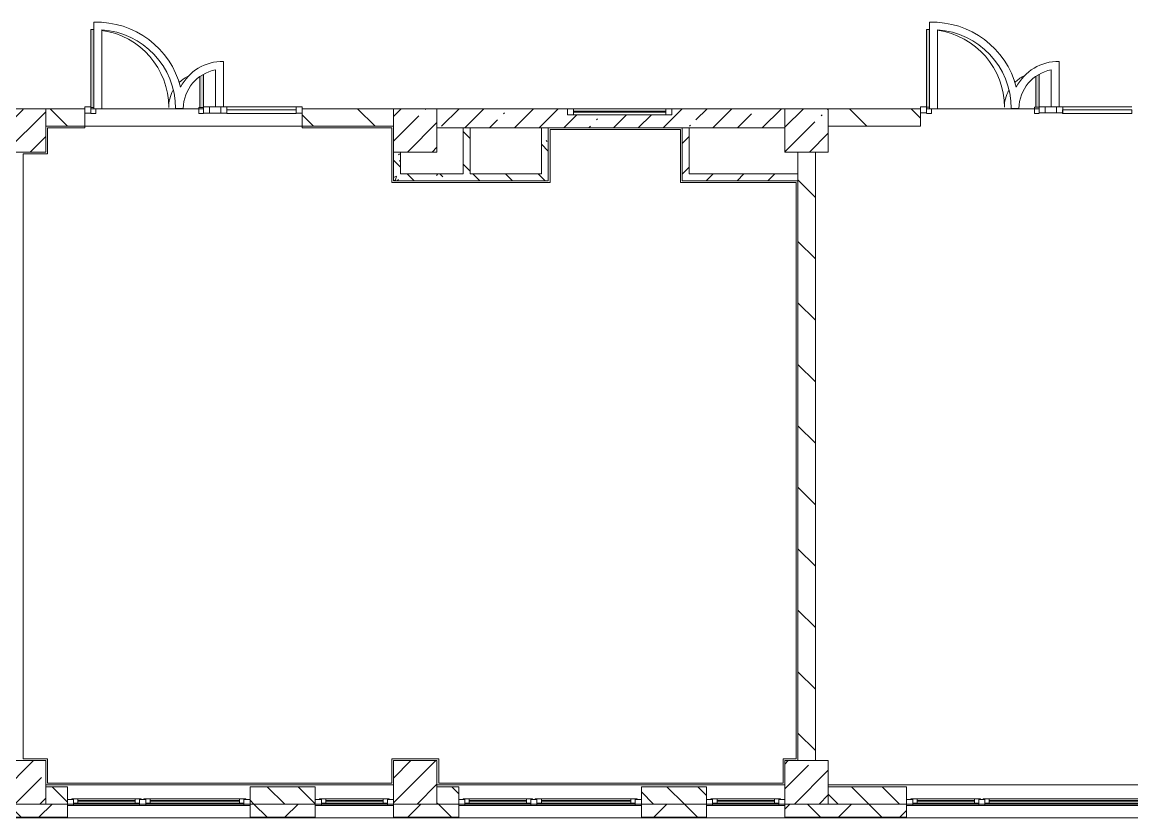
# Model space of a CAD drawing. Header units: millimetres. Extents: x 81469 to 281789, y -8553 to 29000.
# Drawn here: x 200245 to 213005, y -258 to 8895 of the extents above; entities that cross this region are included whole.
import ezdxf

# ---------------------------------------------------------------- set-up
doc = ezdxf.new("R2010")
doc.units = ezdxf.units.MM
for name, color, linetype, lineweight, true_color in [('A-DETL-GENF-3', 7, 'Continuous', 5, 0xaaaaaa), ('A-DOOR-2', 7, 'Continuous', 5, 0xe2e2e2), ('A-DOOR-3', 7, 'Continuous', 5, 0xaaaaaa), ('A-FLOR-3', 7, 'Continuous', 5, 0xaaaaaa), ('I-WALL-4', 7, 'Continuous', 5, 0x787878)]:
    doc.layers.add(name, color=color, linetype=linetype, lineweight=lineweight, true_color=true_color)
for name, color, linetype, lineweight in [('A-GLAZ-3', 7, 'Continuous', 5), ('A-GLAZ-CURT-2', 7, 'Continuous', 5), ('A-GLAZ-CWMG-2', 7, 'Continuous', 5), ('A-WALL', 7, 'Continuous', 9), ('A-WALL-4', 7, 'Continuous', 5), ('I-WALL-2', 7, 'Continuous', 5), ('S-COLS-1', 7, 'Continuous', 5)]:
    doc.layers.add(name, color=color, linetype=linetype, lineweight=lineweight)
pattern_1 = [(45, (152605.2, 0), (-353.5534, 353.5534), []), (135, (152605.2, 0), (-353.5534, -353.5534), [])]
pattern_2 = [(135, (152605.2, 0), (-353.5534, -353.5534), [])]
pattern_3 = [(45, (152605.18, 0), (-176.7767, 176.7767), [])]
pattern_4 = [(135, (152605.2, 0), (-377.171, -377.171), [533.4, -88.9, 17.78, -88.9]), (135, (152605.2, 376.94), (-377.171, -377.171), []), (50, (152605.2, 0), (637.6445, -55.7866), [66.675, -733.425]), (355, (152605.2, 0), (-123.3494, 668.699), [53.34, -586.74]), (100.451, (152658.3, -4.65), (514.299, 612.908), [56.665, -623.315]), (46.184, (152605.2, 177.8), (948.776, -147.15), [100.012, -1100.137]), (96.636, (152684.25, 165.5), (830.909, 865.997), [84.998, -934.973]), (351.184, (152605.2, 177.8), (830.918, 865.988), [80.01, -880.11]), (21, (152694.1, 133.35), (530.6506, -357.9283), [66.675, -733.425]), (326, (152694.1, 133.35), (216.308, 644.6585), [53.34, -586.74]), (71.451, (152738.3, 103.5), (746.9596, 286.724), [56.665, -623.315]), (37.5, (152605.18, 0), (10.8105, 295.9426), [16.764, -562.864, 16.764, -578.866, -588.962]), (37.5, (152605.18, 0), (10.8105, 295.9426), [-1175.258, 16.764, -572.198]), (7.5, (152605.18, 0), (233.8692, 350.6318), [16.764, -322.834, 16.764, -549.529, -224.472]), (7.5, (152605.18, 0), (233.8692, 350.6318), [-905.891, 16.764, -207.708]), (327.5, (152406.94, 0), (474.5678, -20.0513), [16.764, -205.486, 16.764, -676.656, -920.115]), (327.5, (152406.94, 0), (474.5678, -20.0513), [-915.67, 16.764, -903.351]), (317.5, (152318.04, 0), (518.4522, 88.9934), [16.764, -272.161, 16.764, -443.738, -653.415]), (317.5, (152318.04, 0), (518.4522, 88.9934), [-749.427, 16.764, -636.651])]

# ---------------------------------------------------------------- blocks, each defined once
blk = doc.blocks.new('BSC_Колонна _Прямоугольная - 500х500-V6-3_5_3_птичка')
at = {"layer": 'S-COLS-1'}
h = blk.add_hatch(dxfattribs=at)
h.set_pattern_fill('FP_37', color=256, style=0, pattern_type=2)
h.set_pattern_definition([(45, (-47660, -7650), (-285.123, 285.123), []), (45, (-47374.88, -7650), (-285.123, 285.123), [504.031, -100.806, 16.764, -84.042])])
h.paths.add_polyline_path([(-113, -250), (250, -250), (250, 250), (-250, 250), (-250, -250)])
for p, q in [((250, 250), (-250, 250)), ((-250, 250), (-250, -250)), ((250, -250), (250, 250)), ((-250, -250), (250, -250))]:
    blk.add_line(p, q, dxfattribs=at)
blk = doc.blocks.new('BSC_Колонна _Прямоугольная - 500х500-V7-3_5_3_птичка')
at = {"layer": 'S-COLS-1'}
h = blk.add_hatch(dxfattribs=at)
h.set_pattern_fill('FP_38', color=256, style=0, pattern_type=2)
h.set_pattern_definition([(45, (-52160, -7650), (-285.123, 285.123), []), (45, (-51874.88, -7650), (-285.123, 285.123), [504.031, -100.806, 16.764, -84.042])])
h.paths.add_polyline_path([(-250, -250), (250, -250), (250, 250), (-250, 250)])
for p, q in [((250, 250), (-250, 250)), ((-250, 250), (-250, -250)), ((250, -250), (250, 250)), ((-250, -250), (250, -250))]:
    blk.add_line(p, q, dxfattribs=at)
blk = doc.blocks.new('BSC_Колонна _Прямоугольная - 500х500-V13-3_5_3_птичка')
at = {"layer": 'S-COLS-1'}
h = blk.add_hatch(dxfattribs=at)
h.set_pattern_fill('FP_44', color=256, style=0, pattern_type=2)
h.set_pattern_definition([(45, (-47660, -150), (-285.123, 285.123), []), (45, (-47374.88, -150), (-285.123, 285.123), [504.031, -100.806, 16.764, -84.042])])
h.paths.add_polyline_path([(-250, -250), (250, -250), (250, 250), (-250, 250)])
for p, q in [((250, 250), (-250, 250)), ((-250, 250), (-250, -250)), ((250, -250), (250, 250)), ((-250, -250), (250, -250))]:
    blk.add_line(p, q, dxfattribs=at)
blk = doc.blocks.new('BSC_Колонна _Прямоугольная - 500х500-V14-3_5_3_птичка')
at = {"layer": 'S-COLS-1'}
h = blk.add_hatch(dxfattribs=at)
h.set_pattern_fill('FP_45', color=256, style=0, pattern_type=2)
h.set_pattern_definition([(45, (-52160, -150), (-285.123, 285.123), []), (45, (-51874.88, -150), (-285.123, 285.123), [504.031, -100.806, 16.764, -84.042])])
h.paths.add_polyline_path([(-250, -250), (250, -250), (250, 250), (-250, 250)])
for p, q in [((250, 250), (-250, 250)), ((-250, 250), (-250, -250)), ((250, -250), (250, 250)), ((-250, -250), (250, -250))]:
    blk.add_line(p, q, dxfattribs=at)
blk = doc.blocks.new('BSC_Колонна _Прямоугольная - 500х500-V27-3_5_3_птичка')
at = {"layer": 'S-COLS-1'}
h = blk.add_hatch(dxfattribs=at)
h.set_pattern_fill('FP_67', color=256, style=0, pattern_type=2)
h.set_pattern_definition([(45, (-56660, -150), (-285.123, 285.123), []), (45, (-56374.88, -150), (-285.123, 285.123), [504.031, -100.806, 16.764, -84.042])])
h.paths.add_polyline_path([(-250, -250), (250, -250), (250, 250), (-250, 250), (-250, 80)])
for p, q in [((250, 250), (-250, 250)), ((-250, 250), (-250, -250)), ((250, -250), (250, 250)), ((-250, -250), (250, -250))]:
    blk.add_line(p, q, dxfattribs=at)
blk = doc.blocks.new('BSC_Колонна _Прямоугольная - 500х500-V28-3_5_3_птичка')
at = {"layer": 'S-COLS-1'}
h = blk.add_hatch(dxfattribs=at)
h.set_pattern_fill('FP_68', color=256, style=0, pattern_type=2)
h.set_pattern_definition([(45, (-56660, -7650), (-285.123, 285.123), []), (45, (-56374.88, -7650), (-285.123, 285.123), [504.031, -100.806, 16.764, -84.042])])
h.paths.add_polyline_path([(-250, -250), (250, -250), (250, 250), (-250, 250)])
for p, q in [((250, 250), (-250, 250)), ((-250, 250), (-250, -250)), ((250, -250), (250, 250)), ((-250, -250), (250, -250))]:
    blk.add_line(p, q, dxfattribs=at)
blk = doc.blocks.new('120_Окно_СКБ_2Ст - 120_Окно_СКБ_2Ст 3100х2500 _мал_створка слева_ 2-22446355-3_5_3_птичка')
at = {"layer": 'A-GLAZ-3'}
for p, q in [((-1550, -127), (-1550, -57)), ((-1550, -57), (-1480, -57)), ((1550, -57), (-1550, -57)), ((-1480, -127), (-1550, -127)), ((-1550, -127), (-1500, -127)), ((-1480, -127), (-1500, -127)), ((-1500, -127), (-1500, -137)), ((-1480, -57), (-1480, -127)), ((650, -87), (-1480, -87)), ((-1480, -87), (-1480, -127)), ((-1430, -137), (-1430, -87)), ((-1430, -107), (600, -107)), ((600, -117), (-1430, -117)), ((600, -137), (600, -87)), ((650, -127), (650, -57)), ((650, -57), (720, -57)), ((650, -127), (650, -87)), ((720, -127), (650, -127)), ((670, -127), (650, -127)), ((670, -127), (700, -127)), ((670, -137), (670, -127)), ((720, -127), (700, -127)), ((700, -127), (700, -137)), ((720, -57), (720, -127)), ((1480, -87), (720, -87)), ((720, -87), (720, -127)), ((770, -137), (770, -87)), ((770, -107), (1430, -107)), ((1430, -117), (770, -117)), ((1430, -137), (1430, -87)), ((1480, -127), (1480, -57)), ((1480, -57), (1550, -57)), ((1480, -127), (1480, -87)), ((1550, -127), (1480, -127)), ((1500, -127), (1480, -127)), ((1500, -127), (1550, -127)), ((1500, -137), (1500, -127)), ((1550, -57), (1550, -127)), ((-1500, -137), (670, -137)), ((670, -137), (-1500, -137)), ((700, -137), (1500, -137)), ((1500, -137), (700, -137))]:
    blk.add_line(p, q, dxfattribs=at)
blk = doc.blocks.new('120_Окно_СКБ_1Ст - 120_Окно_СКБ_1Ст 900х2500_h_-V37-3_5_3_птичка')
at = {"layer": 'A-GLAZ-3'}
for p, q in [((-450, -127), (-450, -57)), ((-450, -57), (-380, -57)), ((450, -57), (-450, -57)), ((-380, -127), (-450, -127)), ((-450, -127), (-400, -127)), ((-380, -127), (-400, -127)), ((-400, -127), (-400, -137)), ((-380, -57), (-380, -127)), ((380, -87), (-380, -87)), ((-380, -87), (-380, -127)), ((-330, -137), (-330, -87)), ((-330, -107), (330, -107)), ((330, -117), (-330, -117)), ((330, -137), (330, -87)), ((380, -127), (380, -57)), ((380, -57), (450, -57)), ((380, -127), (380, -87)), ((450, -127), (380, -127)), ((400, -127), (380, -127)), ((400, -127), (450, -127)), ((400, -137), (400, -127)), ((450, -57), (450, -127)), ((-400, -137), (400, -137)), ((400, -137), (-400, -137))]:
    blk.add_line(p, q, dxfattribs=at)
blk = doc.blocks.new('120_Окно_СКБ_2Ст - 120_Окно_СКБ_2Ст 2100х2400 _мал створка справа_-22446225-3_5_3_птичка')
at = {"layer": 'A-GLAZ-3'}
for p, q in [((-1050, -127), (-1050, -57)), ((-1050, -57), (-980, -57)), ((1050, -57), (-1050, -57)), ((-980, -127), (-1050, -127)), ((-1050, -127), (-1000, -127)), ((-980, -127), (-1000, -127)), ((-1000, -127), (-1000, -137)), ((-980, -57), (-980, -127)), ((150, -87), (-980, -87)), ((-980, -87), (-980, -127)), ((-930, -137), (-930, -87)), ((-930, -107), (100, -107)), ((100, -117), (-930, -117)), ((100, -137), (100, -87)), ((150, -127), (150, -57)), ((150, -57), (220, -57)), ((150, -127), (150, -87)), ((220, -127), (150, -127)), ((170, -127), (150, -127)), ((170, -127), (200, -127)), ((170, -137), (170, -127)), ((220, -127), (200, -127)), ((200, -127), (200, -137)), ((220, -57), (220, -127)), ((980, -87), (220, -87)), ((220, -87), (220, -127)), ((270, -137), (270, -87)), ((270, -107), (930, -107)), ((930, -117), (270, -117)), ((930, -137), (930, -87)), ((980, -127), (980, -57)), ((980, -57), (1050, -57)), ((980, -127), (980, -87)), ((1050, -127), (980, -127)), ((1000, -127), (980, -127)), ((1000, -127), (1050, -127)), ((1000, -137), (1000, -127)), ((1050, -57), (1050, -127)), ((-1000, -137), (170, -137)), ((170, -137), (-1000, -137)), ((200, -137), (1000, -137)), ((1000, -137), (200, -137))]:
    blk.add_line(p, q, dxfattribs=at)
blk = doc.blocks.new('120_Окно_СКБ_1Ст - 120_Окно_СКБ_1Ст 900х2500_h_-V107-3_5_3_птичка')
at = {"layer": 'A-GLAZ-3'}
for p, q in [((-450, -127), (-450, -57)), ((-450, -57), (-380, -57)), ((450, -57), (-450, -57)), ((-380, -127), (-450, -127)), ((-450, -127), (-400, -127)), ((-380, -127), (-400, -127)), ((-400, -127), (-400, -137)), ((-380, -57), (-380, -127)), ((380, -87), (-380, -87)), ((-380, -87), (-380, -127)), ((-330, -137), (-330, -87)), ((-330, -107), (330, -107)), ((330, -117), (-330, -117)), ((330, -137), (330, -87)), ((380, -127), (380, -57)), ((380, -57), (450, -57)), ((380, -127), (380, -87)), ((450, -127), (380, -127)), ((400, -127), (380, -127)), ((400, -127), (450, -127)), ((400, -137), (400, -127)), ((450, -57), (450, -127)), ((-400, -137), (400, -137)), ((400, -137), (-400, -137))]:
    blk.add_line(p, q, dxfattribs=at)
blk = doc.blocks.new('Прямоугольный импост - 50 x 70 мм-V162-3_5_3_птичка')
at = {"layer": 'A-GLAZ-CWMG-2'}
for p, q in [((-70, 35), (0, 35)), ((-70, -35), (-70, 35)), ((0, 35), (0, -35)), ((0, -35), (-70, -35))]:
    blk.add_line(p, q, dxfattribs=at)
blk = doc.blocks.new('Дверь_Витражная_остекление_ - ДВН_ДАО_Главный вход_1200 в свету-V165-3_5_3_птичка')
at = {"layer": 'A-DOOR-2'}
for points in [[(-647, 30), (-613, 35), (-613, 925), (-647, 922), (-647, 35)], [(607, 30), (647, 35), (647, 410), (607, 378), (607, 35)]]:
    blk.add_hatch(color=256, dxfattribs=at).paths.add_polyline_path(points)
at = {"layer": 'A-DETL-GENF-3'}
for p, q in [((-613, 925), (-647, 925)), ((-647, 925), (-647, 35)), ((607, 385), (607, 30)), ((647, 35), (647, 410)), ((-647, 30), (-613, 30)), ((-613, 30), (-647, 30)), ((-592, -40), (-592, 15)), ((592, -40), (592, 30)), ((592, 30), (647, 30)), ((607, 30), (647, 30)), ((-647, -40), (-592, -40)), ((647, -40), (592, -40))]:
    blk.add_line(p, q, dxfattribs=at)
at = {"layer": 'A-DOOR-3'}
for p, q in [((-647, 925), (-647, 35)), ((647, 410), (647, 35))]:
    blk.add_line(p, q, dxfattribs=at)
for centre, radius, start, end in [((-647, 30), 895, 87.7864, 90), ((-647, 30), 895, 360, 81.929), ((647, 30), 400, 117.1206, 134.5389), ((647, 30), 400, 151.213, 180)]:
    blk.add_arc(centre, radius, start, end, dxfattribs=at)
blk = doc.blocks.new('Системная панель - Стемалит - 40мм-32257327-3_5_3_птичка')
at = {"layer": 'A-GLAZ-CURT-2'}
for p, q in [((65, 35), (-65, 35)), ((-65, 35), (-65, -35)), ((65, -35), (65, 35)), ((-65, -35), (65, -35))]:
    blk.add_line(p, q, dxfattribs=at)
blk = doc.blocks.new('Прямоугольный импост - 50 x 70 мм-31687886-3_5_3_птичка')
at = {"layer": 'A-GLAZ-CWMG-2'}
for p, q in [((-35, 35), (35, 35)), ((-35, -35), (-35, 35)), ((35, 35), (35, -35)), ((35, -35), (-35, -35))]:
    blk.add_line(p, q, dxfattribs=at)
blk = doc.blocks.new('Прямоугольный импост - 50 x 70 мм-31701779-3_5_3_птичка')
at = {"layer": 'A-GLAZ-CWMG-2'}
for p, q in [((0, 35), (-70, 35)), ((-70, 35), (-70, -35)), ((0, -35), (0, 35)), ((-70, -35), (0, -35))]:
    blk.add_line(p, q, dxfattribs=at)
blk = doc.blocks.new('Системная панель - Стекло - 40мм-V167-3_5_3_птичка')
at = {"layer": 'A-GLAZ-CURT-2'}
for p, q in [((397.5, 0), (-397.5, 0)), ((-397.5, 0), (-397.5, -40)), ((397.5, -40), (397.5, 0)), ((-397.5, -40), (397.5, -40))]:
    blk.add_line(p, q, dxfattribs=at)
blk = doc.blocks.new('Прямоугольный импост - 50 x 70 мм-31702100-3_5_3_птичка')
at = {"layer": 'A-GLAZ-CWMG-2'}
for p, q in [((-35, 35), (35, 35)), ((-35, -35), (-35, 35)), ((35, 35), (35, -35)), ((35, -35), (-35, -35))]:
    blk.add_line(p, q, dxfattribs=at)
blk = doc.blocks.new('Прямоугольный импост - 50 x 70 мм-31720914-3_5_3_птичка')
at = {"layer": 'A-GLAZ-CWMG-2'}
blk.add_line((32940, 7920), (32145, 7920), dxfattribs=at)
blk = doc.blocks.new('Дверь_Витражная_остекление_ - ДВН_ДАО_Главный вход_1200 в свету-V168-3_5_3_птичка')
at = {"layer": 'A-DOOR-2'}
for points in [[(-647, 30), (-613, 35), (-613, 925), (-647, 921), (-647, 35)], [(607, 30), (647, 35), (647, 410), (607, 378), (607, 35)]]:
    blk.add_hatch(color=256, dxfattribs=at).paths.add_polyline_path(points)
at = {"layer": 'A-DETL-GENF-3'}
for p, q in [((-613, 925), (-647, 925)), ((-647, 925), (-647, 35)), ((607, 384), (607, 30)), ((647, 35), (647, 410)), ((-647, 30), (-613, 30)), ((-613, 30), (-647, 30)), ((-592, -40), (-592, 14)), ((592, -40), (592, 30)), ((592, 30), (647, 30)), ((607, 30), (647, 30)), ((-647, -40), (-592, -40)), ((647, -40), (592, -40))]:
    blk.add_line(p, q, dxfattribs=at)
at = {"layer": 'A-DOOR-3'}
for p, q in [((-647, 925), (-647, 35)), ((647, 410), (647, 35))]:
    blk.add_line(p, q, dxfattribs=at)
for centre, radius, start, end in [((-647, 30), 895, 87.7864, 90), ((-647, 30), 895, 360, 81.929), ((647, 30), 400, 116.9009, 134.5716), ((647, 30), 400, 151.2391, 180)]:
    blk.add_arc(centre, radius, start, end, dxfattribs=at)
blk = doc.blocks.new('Системная панель - Стекло - 40мм-V169-3_5_3_птичка')
at = {"layer": 'A-GLAZ-CURT-2'}
h = blk.add_hatch(dxfattribs=at)
h.set_pattern_fill('FP_147', color=256, style=0, pattern_type=2)
h.set_pattern_definition([(45, (-60502.5, -7385.7), (-1414.214, 1414.214), [1000, -3000]), (45, (-61502.5, -7885.7), (-1414.214, 1414.214), [3000, -1000]), (45, (-59502.5, -8385.7), (-1414.214, 1414.214), [1000, -3000])])
h.paths.add_polyline_path([(398, -40), (398, 0), (-398, 0), (-398, -40), (-337, -40)])
for p, q in [((398, 0), (-398, 0)), ((-398, 0), (-398, -40)), ((398, -40), (398, 0)), ((-398, -40), (398, -40))]:
    blk.add_line(p, q, dxfattribs=at)
blk = doc.blocks.new('120_Окно_СКБ_1Ст - 120_Окно_СКБ_1Ст 400х1200 EI30-24228621-3_5_3_птичка')
at = {"layer": 'A-GLAZ-3'}
for p, q in [((-600, 40), (-600, 110)), ((-600, 110), (-530, 110)), ((600, 110), (-600, 110)), ((-530, 40), (-600, 40)), ((-600, 40), (600, 40)), ((-530, 110), (-530, 40)), ((530, 80), (-530, 80)), ((530, 70), (-530, 70)), ((530, 40), (530, 110)), ((530, 110), (600, 110)), ((600, 40), (530, 40)), ((600, 110), (600, 40))]:
    blk.add_line(p, q, dxfattribs=at)

msp = doc.modelspace()

# ---------------------------------------------------------------- hatches: boundary and pattern name
at = {"layer": 'A-WALL-4'}
h = msp.add_hatch(dxfattribs=at)
h.set_pattern_fill('FP_58', color=256, style=0, pattern_type=2)
h.set_pattern_definition([(135, (152605.18, 0), (-176.7767, -176.7767), [])])
h.paths.add_polyline_path([(217863.9, -100), (218015.2, -100), (218015.2, 100), (217765.2, 100), (217765.2, -100)])
h.paths.add_polyline_path([(207609.7, -100), (208115.2, -100), (208115.2, 100), (207365.2, 100), (207365.2, -100)])
h.paths.add_polyline_path([(209515.2, -100), (210415.2, -100), (210415.2, 100), (209515.2, 100), (209515.2, -52.2)])
h.paths.add_polyline_path([(216865.2, -100), (216865.2, 100), (216315.2, 100), (216315.2, -100)])
h.paths.add_polyline_path([(214015.2, -100), (214215.2, -100), (214215.2, 100), (214015.2, 100), (214015.2, 42.9)])
h.paths.add_polyline_path([(196423.2, -100), (196915.2, -100), (196915.2, 100), (196015.2, 100), (196015.2, -100)])
h.paths.add_polyline_path([(200765.2, -100), (200765.2, 100), (200515.2, 100), (200515.2, -100)])
h.paths.add_polyline_path([(203615.2, -100), (203615.2, 100), (202865.2, 100), (202865.2, -100)])
h.paths.add_polyline_path([(195265.2, -100), (195515.2, -100), (195515.2, 100), (195265.2, 100)])
h.paths.add_polyline_path([(205015.2, -100), (205265.2, -100), (205265.2, 100), (205015.2, 100), (205015.2, 33.3)])
h.paths.add_polyline_path([(194365.2, -100), (194365.2, 100), (193745.2, 100), (193745.2, -100)])
h.paths.add_polyline_path([(186475.2, -100), (186475.2, 100), (186215.2, 100), (186215.2, -100)])
h.paths.add_polyline_path([(191145.2, -100), (191145.2, 100), (191095.2, 100), (191095.2, -100)])
h.paths.add_polyline_path([(182414.9, -100), (182588, -100), (182588, 100), (182414.9, 100), (182414.9, 55.2)])
h.paths.add_polyline_path([(190595.2, -100), (190595.2, 100), (190028.2, 100), (190028.2, -100)])
h.paths.add_polyline_path([(184304.6, -100), (184715.2, -100), (184715.2, 100), (183488, 100), (183488, -100)])
h.paths.add_polyline_path([(188575.2, -100), (189128.2, -100), (189128.2, 100), (188575.2, 100)])
h.paths.add_polyline_path([(175115.2, -100), (175315.2, -100), (175315.2, 100), (175115.2, 100), (175115.2, 63.6)])
h.paths.add_polyline_path([(177415.2, -100), (178165.2, -100), (178165.2, 100), (177415.2, 100)])
h.paths.add_polyline_path([(168215.2, -100), (168215.2, 100), (167465.2, 100), (167465.2, -100)])
h.paths.add_polyline_path([(174215.2, -100), (174515.2, -100), (174515.2, 100), (174215.2, 100)])
h.paths.add_polyline_path([(169115.2, -100), (169865.2, -100), (169865.2, 100), (169115.2, 100)])
h.paths.add_polyline_path([(172185.9, -100), (173315.2, -100), (173315.2, 100), (171965.2, 100), (171965.2, -100)])
h.paths.add_polyline_path([(179014.9, -100), (179014.9, 100), (178765.2, 100), (178765.2, -100)])
h.paths.add_polyline_path([(159435.2, -100), (160265.2, -100), (160265.2, 100), (159435.2, 100)])
h.paths.add_polyline_path([(163715.2, -100), (163715.2, 100), (162964.9, 100), (162964.9, -100)])
h.paths.add_polyline_path([(164728.3, -100), (164765.2, -100), (164765.2, 100), (164615.2, 100), (164615.2, -100)])
h = msp.add_hatch(dxfattribs=at)
h.set_pattern_fill('FP_60', color=256, style=0, pattern_type=2)
h.set_pattern_definition(pattern_1)
h.paths.add_polyline_path([(207609.7, -250), (208115.2, -250), (208115.2, -100), (207365.2, -100), (207365.2, -250)])
h.paths.add_polyline_path([(209232.3, -250), (209232.3, -100), (209015.2, -100), (209015.2, -250)])
h.paths.add_polyline_path([(196915.2, -250), (196915.2, -100), (195265.2, -100), (195265.2, -250), (196423.2, -250)])
h.paths.add_polyline_path([(200765.2, -250), (200765.2, -100), (200015.2, -100), (200015.2, -250), (200515.2, -250)])
h.paths.add_polyline_path([(193745.2, -250), (194365.2, -250), (194365.2, -100), (193745.2, -100)])
h.paths.add_polyline_path([(205265.2, -250), (205265.2, -100), (204515.2, -100), (204515.2, -250), (204813.1, -250)])
h.paths.add_polyline_path([(202865.2, -250), (203615.2, -250), (203615.2, -100), (202865.2, -100)])
h.paths.add_polyline_path([(184304.6, -250), (184715.2, -250), (184715.2, -100), (183488, -100), (183488, -250)])
h.paths.add_polyline_path([(191645.2, -250), (191645.2, -100), (190028.2, -100), (190028.2, -250), (190830, -250)])
h.paths.add_polyline_path([(185615.2, -250), (186475.2, -250), (186475.2, -100), (185615.2, -100)])
h.paths.add_polyline_path([(188575.2, -250), (189128.2, -250), (189128.2, -100), (188575.2, -100)])
h.paths.add_polyline_path([(182588, -250), (182588, -100), (181814.9, -100), (181814.9, -250), (182440.2, -250)])
h.paths.add_polyline_path([(178711.3, -250), (179014.9, -250), (179014.9, -100), (177415.2, -100), (177415.2, -250), (177779.1, -250)])
h.paths.add_polyline_path([(175115.2, -250), (175315.2, -250), (175315.2, -100), (174215.2, -100), (174215.2, -250), (174982.5, -250)])
h.paths.add_polyline_path([(173315.2, -250), (173315.2, -100), (171965.2, -100), (171965.2, -250), (172185.9, -250)])
h.paths.add_polyline_path([(167465.2, -250), (168215.2, -250), (168215.2, -100), (167465.2, -100)])
h.paths.add_polyline_path([(169865.2, -250), (169865.2, -100), (169115.2, -100), (169115.2, -250), (169389.3, -250)])
h.paths.add_polyline_path([(164615.2, -250), (165365.2, -250), (165365.2, -100), (164615.2, -100)])
h.paths.add_polyline_path([(159435.2, -250), (160864.9, -250), (160864.9, -100), (159435.2, -100)])
h.paths.add_polyline_path([(156335.2, -250), (156335.2, -100), (152345.2, -100), (152345.2, -250), (155406.2, -250)])
h.paths.add_polyline_path([(163715.2, -250), (163715.2, -100), (162964.9, -100), (162964.9, -250)])
h = msp.add_hatch(dxfattribs=at)
h.set_pattern_fill('FP_60', color=256, style=0, pattern_type=2)
h.set_pattern_definition(pattern_1)
h.paths.add_polyline_path([(223265.2, -250), (223265.2, -100), (219665.2, -100), (219665.2, -250), (222524.9, -250)])
h.paths.add_polyline_path([(228305.2, -250), (228305.2, -100), (224165.2, -100), (224165.2, -250), (228118.2, -250)])
h.paths.add_polyline_path([(209515.2, -250), (210415.2, -250), (210415.2, -100), (209232.3, -100), (209232.3, -250), (209474.1, -250)])
h.paths.add_polyline_path([(214015.2, -250), (214215.2, -250), (214215.2, -100), (213515.2, -100), (213515.2, -250)])
h.paths.add_polyline_path([(216315.2, -250), (216865.2, -250), (216865.2, -100), (216315.2, -100)])
h.paths.add_polyline_path([(218515.2, -250), (218765.2, -250), (218765.2, -100), (217765.2, -100), (217765.2, -250), (218015.2, -250)])
at = {"layer": 'I-WALL-2'}
h = msp.add_hatch(dxfattribs=at)
h.set_pattern_fill('FP_59', color=256, style=0, pattern_type=2)
h.set_pattern_definition(pattern_2)
h.paths.add_polyline_path([(203880.9, 7700), (204515.2, 7700), (204515.2, 7900), (203465.2, 7900), (203465.2, 7700)])
h.paths.add_polyline_path([(200515.2, 7700), (200965.2, 7700), (200965.2, 7900), (200515.2, 7900), (200515.2, 7750.3)])
h = msp.add_hatch(dxfattribs=at)
h.set_pattern_fill('FP_56', color=256, style=0, pattern_type=2)
h.set_pattern_definition([(45, (152605.2, 0), (-285.123, 285.123), []), (45, (152890.3, 0), (-285.123, 285.123), [504.031, -100.806, 16.764, -84.042])])
h.paths.add_polyline_path([(209015.2, 7680), (209015.2, 7900), (207715.2, 7900), (207715.2, 7830), (206515.2, 7830), (206515.2, 7900), (205015.2, 7900), (205015.2, 7680), (207915.2, 7680)])
h = msp.add_hatch(dxfattribs=at)
h.set_pattern_fill('FP_59', color=256, style=0, pattern_type=2)
h.set_pattern_definition(pattern_2)
h.paths.add_polyline_path([(213202.9, 7700), (213515.2, 7700), (213515.2, 7900), (213075.2, 7900), (213075.2, 7700)])
h.paths.add_polyline_path([(209515.2, 7700), (210575.2, 7700), (210575.2, 7900), (209515.2, 7900)])
h = msp.add_hatch(dxfattribs=at)
h.set_pattern_fill('FP_61', color=256, style=0, pattern_type=2)
h.set_pattern_definition(pattern_3)
h.paths.add_polyline_path([(207915.2, 7070), (207915.2, 7680), (207835.2, 7680), (207835.2, 7070)])
h = msp.add_hatch(dxfattribs=at)
h.set_pattern_fill('FP_59', color=256, style=0, pattern_type=2)
h.set_pattern_definition(pattern_2)
h.paths.add_polyline_path([(209165.9, 400), (209365.9, 400), (209365.9, 7400), (209165.9, 7400), (209165.9, 808.9)])
h = msp.add_hatch(dxfattribs=at)
h.set_pattern_fill('FP_61', color=256, style=0, pattern_type=2)
h.set_pattern_definition(pattern_3)
h.paths.add_polyline_path([(209165.9, 7070), (209165.9, 7150), (207915.2, 7150), (207915.2, 7070)])
at = {"layer": 'I-WALL-4'}
h = msp.add_hatch(dxfattribs=at)
h.set_pattern_fill('FP_66', color=256, style=0, pattern_type=2)
h.set_pattern_definition(pattern_4)
h.paths.add_polyline_path([(205395.2, 7150), (205395.2, 7680), (205315.2, 7680), (205315.2, 7150)])
h = msp.add_hatch(dxfattribs=at)
h.set_pattern_fill('FP_66', color=256, style=0, pattern_type=2)
h.set_pattern_definition(pattern_4)
h.paths.add_polyline_path([(206295.2, 7150), (206295.2, 7680), (206215.2, 7680), (206215.2, 7150)])
h = msp.add_hatch(dxfattribs=at)
h.set_pattern_fill('FP_66', color=256, style=0, pattern_type=2)
h.set_pattern_definition(pattern_4)
h.paths.add_polyline_path([(204595.2, 7150), (204595.2, 7400), (204515.2, 7400), (204515.2, 7150)])
h = msp.add_hatch(dxfattribs=at)
h.set_pattern_fill('FP_66', color=256, style=0, pattern_type=2)
h.set_pattern_definition(pattern_4)
h.paths.add_polyline_path([(205745.3, 7070), (206295.2, 7070), (206295.2, 7150), (204515.2, 7150), (204515.2, 7070)])

# ---------------------------------------------------------------- linework, layer by layer
at = {"layer": 'A-FLOR-3'}
for p, q in [((201069.2, 8894.4), (201069.2, 7900)), ((201159.2, 7900), (201159.2, 8806.8)), ((210679.2, 8894.4), (210679.2, 7900)), ((210769.2, 7900), (210769.2, 8806.8)), ((202559.3, 7920), (202559.3, 8443.9)), ((212169.3, 7920.7), (212169.3, 8443.9)), ((202469.3, 8346.4), (202469.3, 7920)), ((212079.3, 8346.4), (212079.3, 7920.7)), ((201069.2, 7900), (201159.2, 7900)), ((202007.8, 7903.5), (202097.9, 7903.5)), ((210679.2, 7900), (210645.2, 7900)), ((210679.2, 7900), (210769.2, 7900)), ((211940.2, 7900), (210769.2, 7900)), ((211617.8, 7903.5), (211707.9, 7903.5)), ((200965.2, 7680), (200535.2, 7680)), ((200535.2, 7680), (200535.2, 7380)), ((200965.2, 7700), (200965.2, 7680)), ((203465.2, 7680), (203465.2, 7700)), ((204495.2, 7680), (203465.2, 7680)), ((204495.2, 7050), (204495.2, 7680)), ((207815.2, 7660), (206315.2, 7660)), ((206315.2, 7660), (206315.2, 7050)), ((207815.2, 7050), (207815.2, 7660)), ((200535.2, 7380), (200255.2, 7380)), ((200255.2, 7380), (200255.2, 420)), ((206315.2, 7050), (204495.2, 7050)), ((209145.9, 7050), (207815.2, 7050)), ((209145.9, 420), (209145.9, 7050)), ((200255.2, 420), (200535.2, 420)), ((200535.2, 420), (200535.2, 140)), ((204495.2, 140), (204495.2, 420)), ((204495.2, 420), (205035.2, 420)), ((205035.2, 420), (205035.2, 140)), ((208995.2, 140), (208995.2, 420)), ((208995.2, 420), (209145.9, 420)), ((200535.2, 140), (204495.2, 140)), ((205035.2, 140), (208995.2, 140))]:
    msp.add_line(p, q, dxfattribs=at)
for centre, radius, start, end in [((201102.8, 7900), 995, 14.33829, 91.93805), ((201102.8, 7903.5), 905, 360, 86.42904), ((210712.8, 7900), 995, 14.33829, 91.93805), ((210712.8, 7903.5), 905, 360, 86.42904), ((202551.8, 7900), 544, 89.21005, 153.06648), ((212161.8, 7900), 544, 89.21005, 153.06648), ((202551.8, 7900), 454, 100.46985, 179.55829), ((212161.8, 7900), 454, 100.46985, 179.55829)]:
    msp.add_arc(centre, radius, start, end, dxfattribs=at)
at = {"layer": 'A-WALL'}
for p, q in [((206295.2, 7680), (206215.2, 7680)), ((207915.2, 7680), (207835.2, 7680)), ((209165.9, 7070), (209165.9, 7150)), ((200515.2, -100), (200765.2, -100)), ((202865.2, -100), (203615.2, -100)), ((205015.2, -100), (205265.2, -100)), ((207365.2, -100), (208115.2, -100)), ((209515.2, -100), (210415.2, -100)), ((200015.2, -250), (200765.2, -250)), ((200015.2, -253), (200765.2, -253)), ((202865.2, -250), (203615.2, -250)), ((202865.2, -253), (203615.2, -253)), ((204515.2, -250), (205265.2, -250)), ((204515.2, -253), (205265.2, -253)), ((207365.2, -250), (208115.2, -250)), ((207365.2, -253), (208115.2, -253)), ((209015.2, -250), (210415.2, -250)), ((209015.2, -253), (210415.2, -253))]:
    msp.add_line(p, q, dxfattribs=at)
at = {"layer": 'A-WALL-4'}
for p, q in [((200765.2, 100), (200515.2, 100)), ((200765.2, -258), (200765.2, 100)), ((203615.2, 100), (202865.2, 100)), ((202865.2, 100), (202865.2, -258)), ((203615.2, -258), (203615.2, 100)), ((205265.2, 100), (205015.2, 100)), ((205265.2, -258), (205265.2, 100)), ((208115.2, 100), (207365.2, 100)), ((207365.2, 100), (207365.2, -258)), ((208115.2, -258), (208115.2, 100)), ((210415.2, 100), (209515.2, 100)), ((210415.2, -258), (210415.2, 100)), ((200765.2, -100), (202865.2, -100)), ((203615.2, -100), (204515.2, -100)), ((204515.2, -100), (204515.2, -258)), ((205265.2, -100), (207365.2, -100)), ((208115.2, -100), (209015.2, -100)), ((209015.2, -100), (209015.2, -258)), ((210415.2, -100), (213515.2, -100)), ((208115.2, -258), (194365.2, -258)), ((208115.2, -258), (218765.2, -258))]:
    msp.add_line(p, q, dxfattribs=at)
at = {"layer": 'I-WALL-2'}
for p, q in [((200965.2, 7900), (200515.2, 7900)), ((200965.2, 7700), (200965.2, 7900)), ((201035.2, 7900), (201069.2, 7900)), ((201159.2, 7900), (202330.2, 7900)), ((204515.2, 7900), (203465.2, 7900)), ((203465.2, 7900), (203465.2, 7700)), ((206515.2, 7900), (205015.2, 7900)), ((209015.2, 7900), (207715.2, 7900)), ((210575.2, 7900), (209515.2, 7900)), ((210575.2, 7700), (210575.2, 7900)), ((204515.2, 7700), (200515.2, 7700)), ((205015.2, 7680), (206215.2, 7680)), ((205315.2, 7680), (205315.2, 7150)), ((205395.2, 7150), (205395.2, 7680)), ((206215.2, 7680), (206215.2, 7150)), ((206295.2, 7070), (206295.2, 7680)), ((206295.2, 7680), (207835.2, 7680)), ((207835.2, 7680), (207835.2, 7070)), ((207915.2, 7150), (207915.2, 7680)), ((207915.2, 7680), (209015.2, 7680)), ((209515.2, 7700), (210575.2, 7700)), ((204515.2, 7400), (204515.2, 7070)), ((204595.2, 7150), (204595.2, 7400)), ((209165.9, 7400), (209165.9, 7150)), ((209365.9, 400), (209365.9, 7400)), ((205315.2, 7150), (204595.2, 7150)), ((206215.2, 7150), (205395.2, 7150)), ((209165.9, 7150), (207915.2, 7150)), ((204515.2, 7070), (206295.2, 7070)), ((207835.2, 7070), (209165.9, 7070)), ((209165.9, 7070), (209165.9, 400)), ((200515.2, 120), (204515.2, 120)), ((205015.2, 120), (209015.2, 120)), ((209515.2, 120), (213515.2, 120))]:
    msp.add_line(p, q, dxfattribs=at)

# ---------------------------------------------------------------- block references
at = {"layer": 'A-DOOR-3'}
for name, p in [('Дверь_Витражная_остекление_ - ДВН_ДАО_Главный вход_1200 в свету-V165-3_5_3_птичка', (201682.7, 7885)), ('Дверь_Витражная_остекление_ - ДВН_ДАО_Главный вход_1200 в свету-V168-3_5_3_птичка', (211292.7, 7885.7))]:
    msp.add_blockref(name, p, dxfattribs=at)
at = {"layer": 'A-GLAZ-3'}
msp.add_blockref('120_Окно_СКБ_1Ст - 120_Окно_СКБ_1Ст 400х1200 EI30-24228621-3_5_3_птичка', (207115.2, 7790), dxfattribs=at)
at = {"layer": 'A-GLAZ-3', "rotation": 180}
for name, p in [('120_Окно_СКБ_2Ст - 120_Окно_СКБ_2Ст 2100х2400 _мал створка справа_-22446225-3_5_3_птичка', (201815.2, -175)), ('120_Окно_СКБ_1Ст - 120_Окно_СКБ_1Ст 900х2500_h_-V107-3_5_3_птичка', (204065.2, -175)), ('120_Окно_СКБ_2Ст - 120_Окно_СКБ_2Ст 2100х2400 _мал створка справа_-22446225-3_5_3_птичка', (206315.2, -175)), ('120_Окно_СКБ_1Ст - 120_Окно_СКБ_1Ст 900х2500_h_-V37-3_5_3_птичка', (208565.2, -175)), ('120_Окно_СКБ_2Ст - 120_Окно_СКБ_2Ст 3100х2500 _мал_створка слева_ 2-22446355-3_5_3_птичка', (211965.2, -175))]:
    msp.add_blockref(name, p, dxfattribs=at)
at = {"layer": 'A-GLAZ-CURT-2'}
for name, p in [('Системная панель - Стемалит - 40мм-32257327-3_5_3_птичка', (202465.2, 7885)), ('Системная панель - Стемалит - 40мм-32257327-3_5_3_птичка', (212075.2, 7885.7)), ('Системная панель - Стекло - 40мм-V167-3_5_3_птичка', (202997.7, 7885)), ('Системная панель - Стекло - 40мм-V169-3_5_3_птичка', (212607.7, 7885.7))]:
    msp.add_blockref(name, p, dxfattribs=at)
at = {"layer": 'A-GLAZ-CWMG-2', "rotation": 180}
for p in [(200965.2, 7885), (210575.2, 7885.7)]:
    msp.add_blockref('Прямоугольный импост - 50 x 70 мм-31701779-3_5_3_птичка', p, dxfattribs=at)
at = {"layer": 'A-GLAZ-CWMG-2', "extrusion": (0, 0, -1), "rotation": 180}
for name, p in [('Прямоугольный импост - 50 x 70 мм-31687886-3_5_3_птичка', (-202365.2, 7885)), ('Прямоугольный импост - 50 x 70 мм-31702100-3_5_3_птичка', (-202565.2, 7885)), ('Прямоугольный импост - 50 x 70 мм-V162-3_5_3_птичка', (-203465.2, 7885)), ('Прямоугольный импост - 50 x 70 мм-31687886-3_5_3_птичка', (-211975.2, 7885.7)), ('Прямоугольный импост - 50 x 70 мм-31702100-3_5_3_птичка', (-212175.2, 7885.7))]:
    msp.add_blockref(name, p, dxfattribs=at)
at = {"layer": 'A-GLAZ-CWMG-2'}
for p in [(170455.2, 0), (180065.2, 0.7)]:
    msp.add_blockref('Прямоугольный импост - 50 x 70 мм-31720914-3_5_3_птичка', p, dxfattribs=at)
at = {"layer": 'S-COLS-1'}
for name, p in [('BSC_Колонна _Прямоугольная - 500х500-V6-3_5_3_птичка', (200265.2, 7650)), ('BSC_Колонна _Прямоугольная - 500х500-V7-3_5_3_птичка', (204765.2, 7650)), ('BSC_Колонна _Прямоугольная - 500х500-V28-3_5_3_птичка', (209265.2, 7650)), ('BSC_Колонна _Прямоугольная - 500х500-V13-3_5_3_птичка', (200265.2, 150)), ('BSC_Колонна _Прямоугольная - 500х500-V14-3_5_3_птичка', (204765.2, 150)), ('BSC_Колонна _Прямоугольная - 500х500-V27-3_5_3_птичка', (209265.2, 150))]:
    msp.add_blockref(name, p, dxfattribs=at)

doc.saveas('drawing.dxf')
